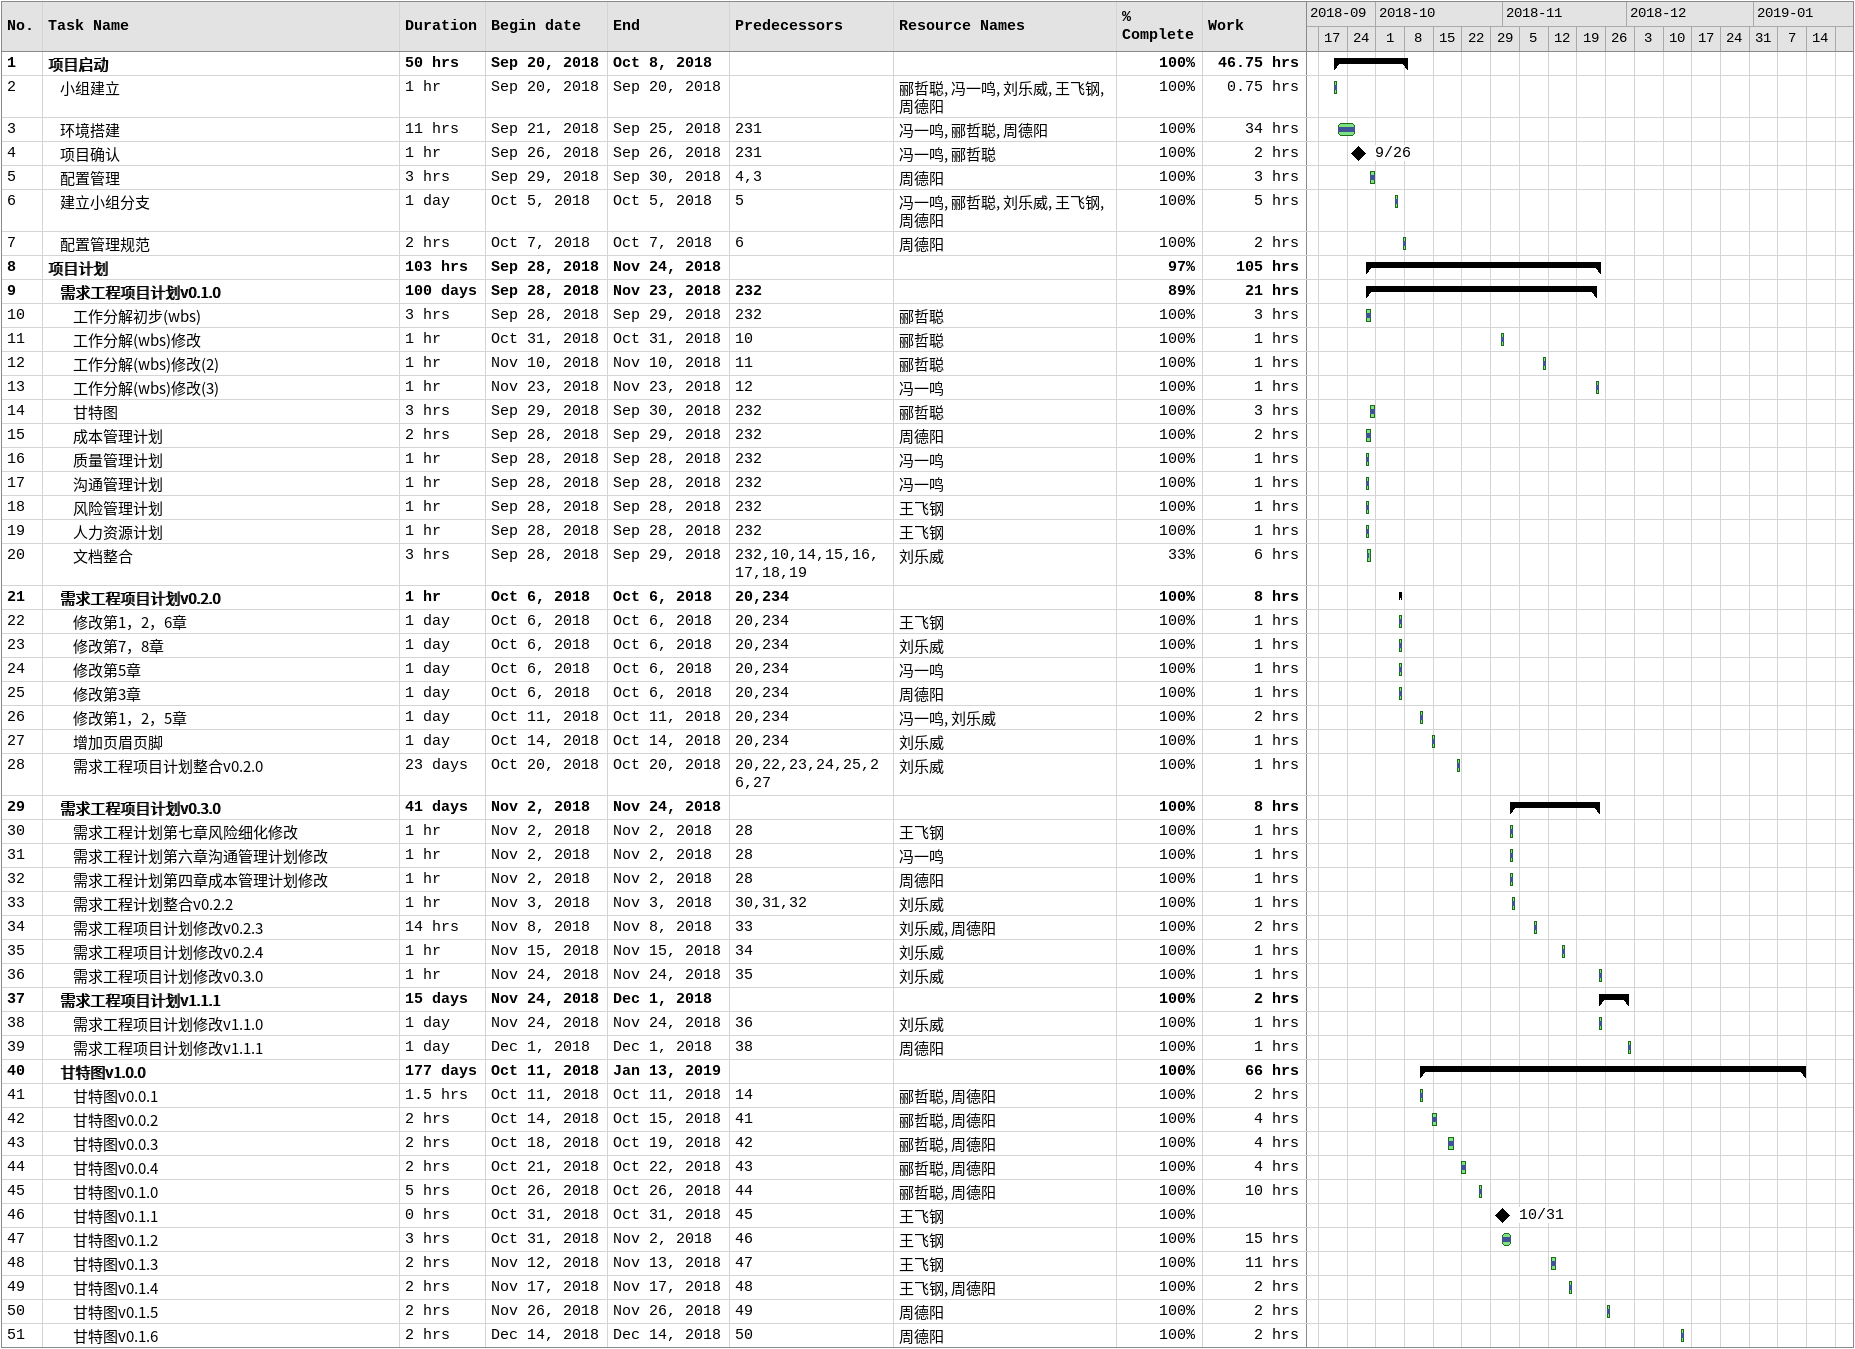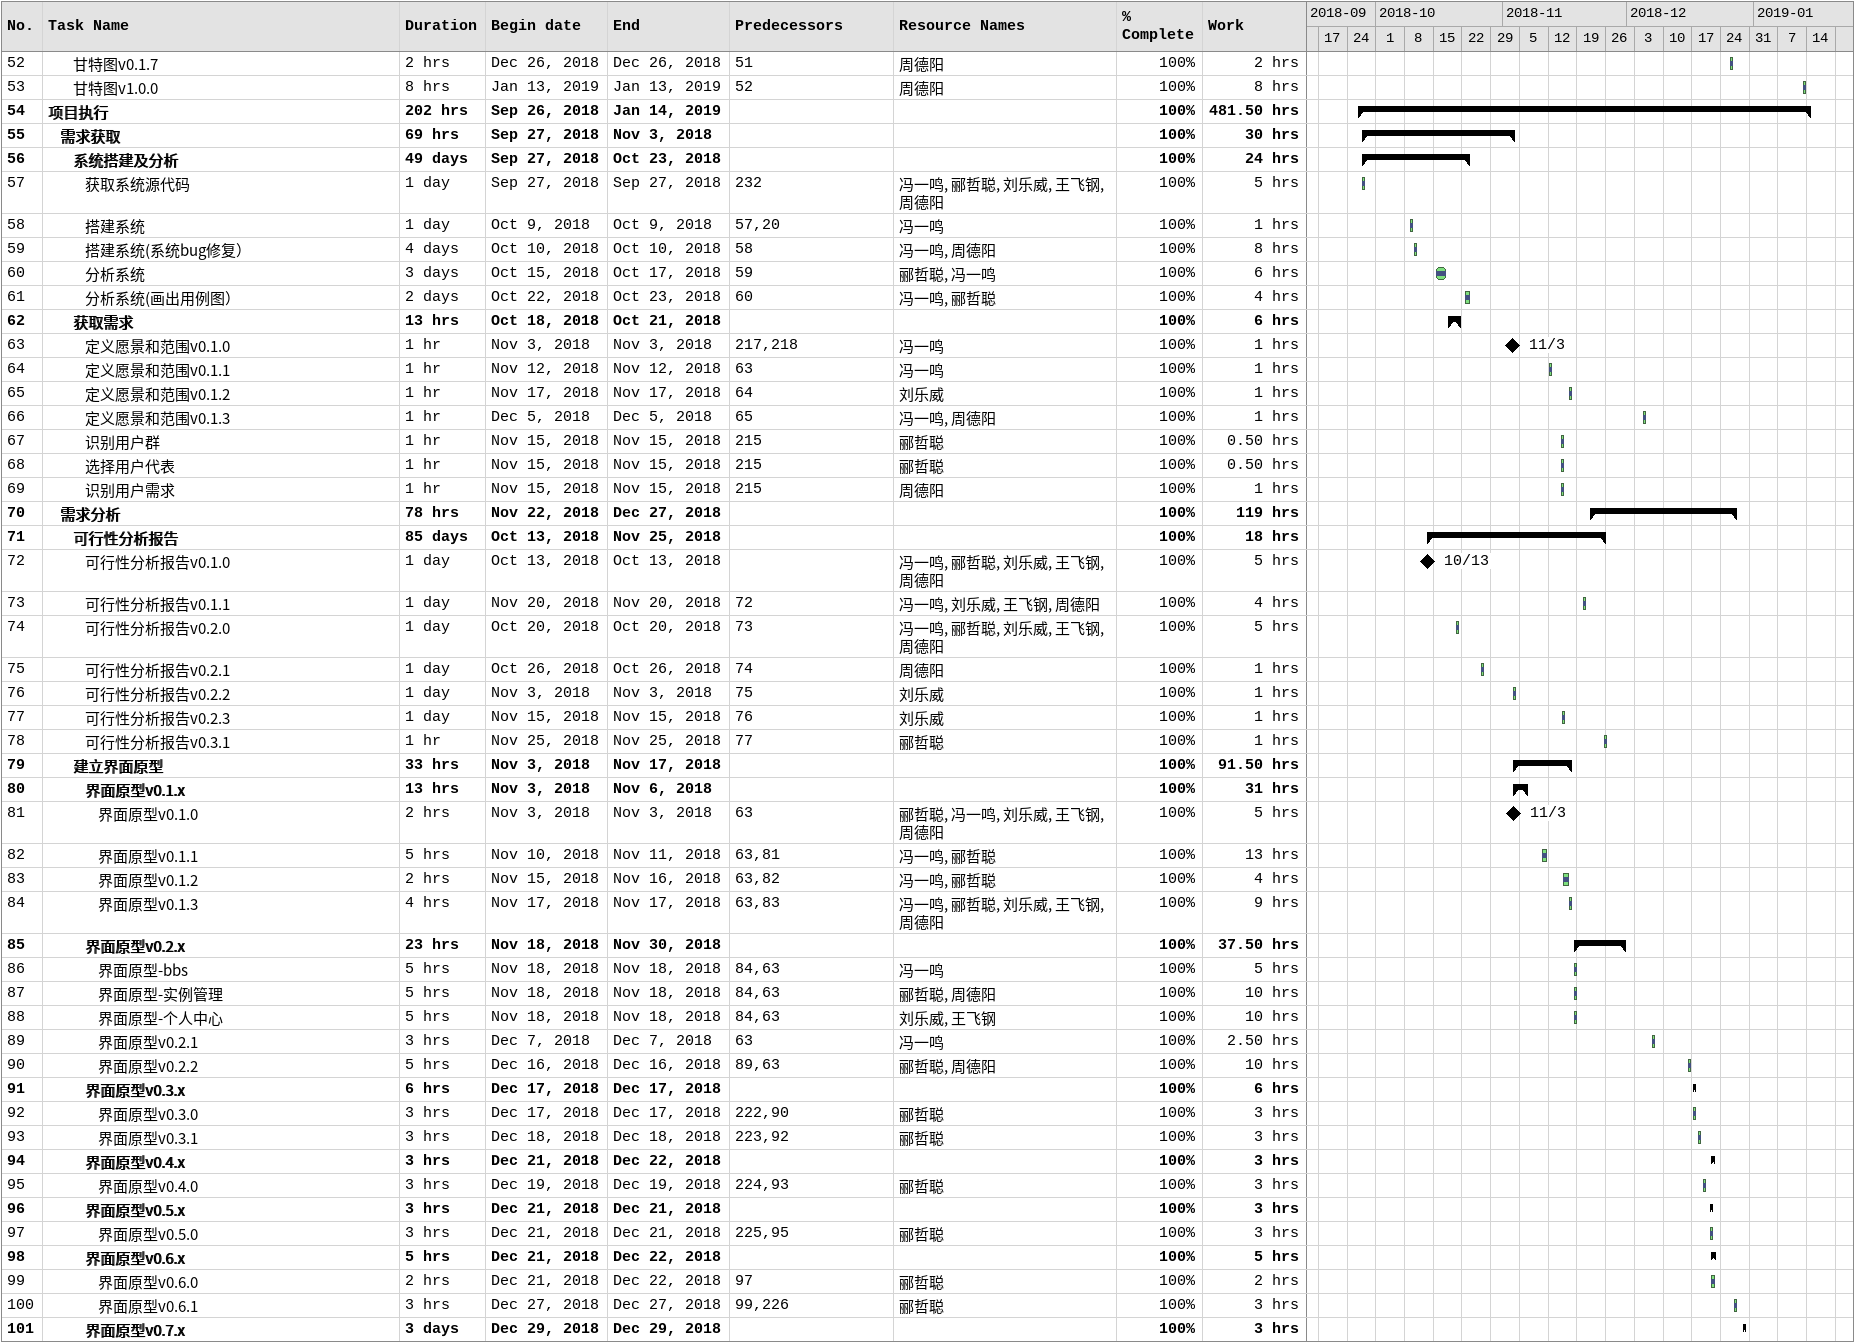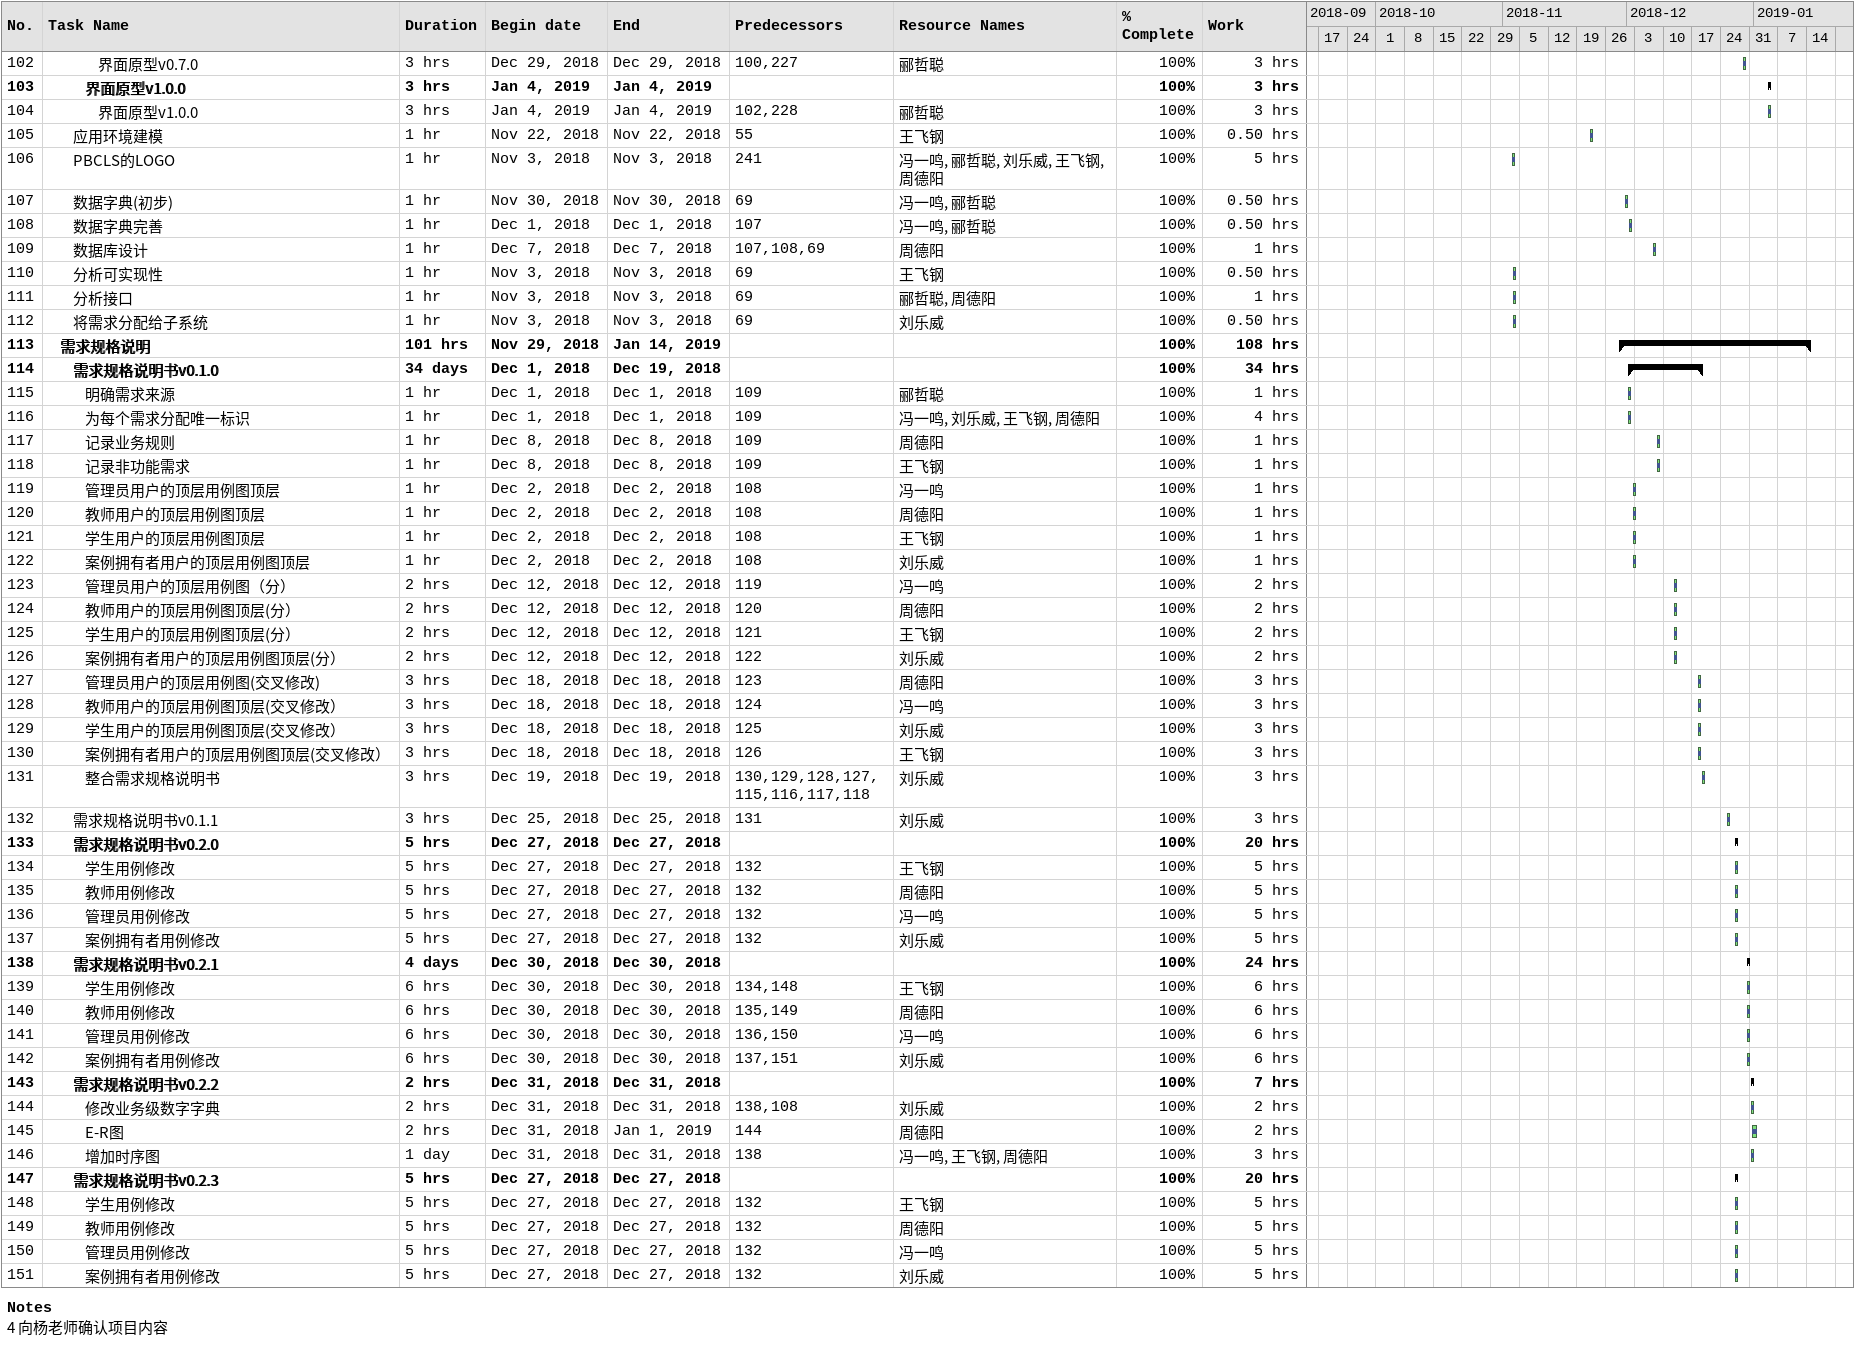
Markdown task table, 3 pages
| ID | Level | Task | Duration | Start | Finish | Predecessors | Resources | % complete | Work (h) |
|---|---|---|---|---|---|---|---|---|---|
| 1 | 1 | **项目启动** | 50h | 2018-09-20 | 2018-10-08 |  |  | 100 | 46.75 |
| 2 | 2 | 小组建立 | 1h | 2018-09-20 | 2018-09-20 |  | 郦哲聪, 冯一鸣, 刘乐威, 王飞钢, 周德阳 | 100 | 0.75 |
| 3 | 2 | 环境搭建 | 11h | 2018-09-21 | 2018-09-25 | 231 | 冯一鸣, 郦哲聪, 周德阳 | 100 | 34 |
| 4 | 2 | 项目确认 | 1h | 2018-09-26 | 2018-09-26 | 231 | 冯一鸣, 郦哲聪 | 100 | 2 |
| 5 | 2 | 配置管理 | 3h | 2018-09-29 | 2018-09-30 | 4, 3 | 周德阳 | 100 | 3 |
| 6 | 2 | 建立小组分支 | 1d | 2018-10-05 | 2018-10-05 | 5 | 冯一鸣, 郦哲聪, 刘乐威, 王飞钢, 周德阳 | 100 | 5 |
| 7 | 2 | 配置管理规范 | 2h | 2018-10-07 | 2018-10-07 | 6 | 周德阳 | 100 | 2 |
| 8 | 1 | **项目计划** | 103h | 2018-09-28 | 2018-11-24 |  |  | 97 | 105 |
| 9 | 2 | **需求工程项目计划v0.1.0** | 100d | 2018-09-28 | 2018-11-23 | 232 |  | 89 | 21 |
| 10 | 3 | 工作分解初步(wbs) | 3h | 2018-09-28 | 2018-09-29 | 232 | 郦哲聪 | 100 | 3 |
| 11 | 3 | 工作分解(wbs)修改 | 1h | 2018-10-31 | 2018-10-31 | 10 | 郦哲聪 | 100 | 1 |
| 12 | 3 | 工作分解(wbs)修改(2) | 1h | 2018-11-10 | 2018-11-10 | 11 | 郦哲聪 | 100 | 1 |
| 13 | 3 | 工作分解(wbs)修改(3) | 1h | 2018-11-23 | 2018-11-23 | 12 | 冯一鸣 | 100 | 1 |
| 14 | 3 | 甘特图 | 3h | 2018-09-29 | 2018-09-30 | 232 | 郦哲聪 | 100 | 3 |
| 15 | 3 | 成本管理计划 | 2h | 2018-09-28 | 2018-09-29 | 232 | 周德阳 | 100 | 2 |
| 16 | 3 | 质量管理计划 | 1h | 2018-09-28 | 2018-09-28 | 232 | 冯一鸣 | 100 | 1 |
| 17 | 3 | 沟通管理计划 | 1h | 2018-09-28 | 2018-09-28 | 232 | 冯一鸣 | 100 | 1 |
| 18 | 3 | 风险管理计划 | 1h | 2018-09-28 | 2018-09-28 | 232 | 王飞钢 | 100 | 1 |
| 19 | 3 | 人力资源计划 | 1h | 2018-09-28 | 2018-09-28 | 232 | 王飞钢 | 100 | 1 |
| 20 | 3 | 文档整合 | 3h | 2018-09-28 | 2018-09-29 | 232, 10, 14, 15, 16, 17, 18, 19 | 刘乐威 | 33 | 6 |
| 21 | 2 | **需求工程项目计划v0.2.0** | 1h | 2018-10-06 | 2018-10-06 | 20, 234 |  | 100 | 8 |
| 22 | 3 | 修改第1，2，6章 | 1d | 2018-10-06 | 2018-10-06 | 20, 234 | 王飞钢 | 100 | 1 |
| 23 | 3 | 修改第7，8章 | 1d | 2018-10-06 | 2018-10-06 | 20, 234 | 刘乐威 | 100 | 1 |
| 24 | 3 | 修改第5章 | 1d | 2018-10-06 | 2018-10-06 | 20, 234 | 冯一鸣 | 100 | 1 |
| 25 | 3 | 修改第3章 | 1d | 2018-10-06 | 2018-10-06 | 20, 234 | 周德阳 | 100 | 1 |
| 26 | 3 | 修改第1，2，5章 | 1d | 2018-10-11 | 2018-10-11 | 20, 234 | 冯一鸣, 刘乐威 | 100 | 2 |
| 27 | 3 | 增加页眉页脚 | 1d | 2018-10-14 | 2018-10-14 | 20, 234 | 刘乐威 | 100 | 1 |
| 28 | 3 | 需求工程项目计划整合v0.2.0 | 23d | 2018-10-20 | 2018-10-20 | 20, 22, 23, 24, 25, 26, 27 | 刘乐威 | 100 | 1 |
| 29 | 2 | **需求工程项目计划v0.3.0** | 41d | 2018-11-02 | 2018-11-24 |  |  | 100 | 8 |
| 30 | 3 | 需求工程计划第七章风险细化修改 | 1h | 2018-11-02 | 2018-11-02 | 28 | 王飞钢 | 100 | 1 |
| 31 | 3 | 需求工程计划第六章沟通管理计划修改 | 1h | 2018-11-02 | 2018-11-02 | 28 | 冯一鸣 | 100 | 1 |
| 32 | 3 | 需求工程计划第四章成本管理计划修改 | 1h | 2018-11-02 | 2018-11-02 | 28 | 周德阳 | 100 | 1 |
| 33 | 3 | 需求工程计划整合v0.2.2 | 1h | 2018-11-03 | 2018-11-03 | 30, 31, 32 | 刘乐威 | 100 | 1 |
| 34 | 3 | 需求工程项目计划修改v0.2.3 | 14h | 2018-11-08 | 2018-11-08 | 33 | 刘乐威, 周德阳 | 100 | 2 |
| 35 | 3 | 需求工程项目计划修改v0.2.4 | 1h | 2018-11-15 | 2018-11-15 | 34 | 刘乐威 | 100 | 1 |
| 36 | 3 | 需求工程项目计划修改v0.3.0 | 1h | 2018-11-24 | 2018-11-24 | 35 | 刘乐威 | 100 | 1 |
| 37 | 2 | **需求工程项目计划v1.1.1** | 15d | 2018-11-24 | 2018-12-01 |  |  | 100 | 2 |
| 38 | 3 | 需求工程项目计划修改v1.1.0 | 1d | 2018-11-24 | 2018-11-24 | 36 | 刘乐威 | 100 | 1 |
| 39 | 3 | 需求工程项目计划修改v1.1.1 | 1d | 2018-12-01 | 2018-12-01 | 38 | 周德阳 | 100 | 1 |
| 40 | 2 | **甘特图v1.0.0** | 177d | 2018-10-11 | 2019-01-13 |  |  | 100 | 66 |
| 41 | 3 | 甘特图v0.0.1 | 1.5h | 2018-10-11 | 2018-10-11 | 14 | 郦哲聪, 周德阳 | 100 | 2 |
| 42 | 3 | 甘特图v0.0.2 | 2h | 2018-10-14 | 2018-10-15 | 41 | 郦哲聪, 周德阳 | 100 | 4 |
| 43 | 3 | 甘特图v0.0.3 | 2h | 2018-10-18 | 2018-10-19 | 42 | 郦哲聪, 周德阳 | 100 | 4 |
| 44 | 3 | 甘特图v0.0.4 | 2h | 2018-10-21 | 2018-10-22 | 43 | 郦哲聪, 周德阳 | 100 | 4 |
| 45 | 3 | 甘特图v0.1.0 | 5h | 2018-10-26 | 2018-10-26 | 44 | 郦哲聪, 周德阳 | 100 | 10 |
| 46 | 3 | 甘特图v0.1.1 | 0h | 2018-10-31 | 2018-10-31 | 45 | 王飞钢 | 100 |  |
| 47 | 3 | 甘特图v0.1.2 | 3h | 2018-10-31 | 2018-11-02 | 46 | 王飞钢 | 100 | 15 |
| 48 | 3 | 甘特图v0.1.3 | 2h | 2018-11-12 | 2018-11-13 | 47 | 王飞钢 | 100 | 11 |
| 49 | 3 | 甘特图v0.1.4 | 2h | 2018-11-17 | 2018-11-17 | 48 | 王飞钢, 周德阳 | 100 | 2 |
| 50 | 3 | 甘特图v0.1.5 | 2h | 2018-11-26 | 2018-11-26 | 49 | 周德阳 | 100 | 2 |
| 51 | 3 | 甘特图v0.1.6 | 2h | 2018-12-14 | 2018-12-14 | 50 | 周德阳 | 100 | 2 |
| 52 | 3 | 甘特图v0.1.7 | 2h | 2018-12-26 | 2018-12-26 | 51 | 周德阳 | 100 | 2 |
| 53 | 3 | 甘特图v1.0.0 | 8h | 2019-01-13 | 2019-01-13 | 52 | 周德阳 | 100 | 8 |
| 54 | 1 | **项目执行** | 202h | 2018-09-26 | 2019-01-14 |  |  | 100 | 481.50 |
| 55 | 2 | **需求获取** | 69h | 2018-09-27 | 2018-11-03 |  |  | 100 | 30 |
| 56 | 3 | **系统搭建及分析** | 49d | 2018-09-27 | 2018-10-23 |  |  | 100 | 24 |
| 57 | 4 | 获取系统源代码 | 1d | 2018-09-27 | 2018-09-27 | 232 | 冯一鸣, 郦哲聪, 刘乐威, 王飞钢, 周德阳 | 100 | 5 |
| 58 | 4 | 搭建系统 | 1d | 2018-10-09 | 2018-10-09 | 57, 20 | 冯一鸣 | 100 | 1 |
| 59 | 4 | 搭建系统(系统bug修复） | 4d | 2018-10-10 | 2018-10-10 | 58 | 冯一鸣, 周德阳 | 100 | 8 |
| 60 | 4 | 分析系统 | 3d | 2018-10-15 | 2018-10-17 | 59 | 郦哲聪, 冯一鸣 | 100 | 6 |
| 61 | 4 | 分析系统(画出用例图） | 2d | 2018-10-22 | 2018-10-23 | 60 | 冯一鸣, 郦哲聪 | 100 | 4 |
| 62 | 3 | **获取需求** | 13h | 2018-10-18 | 2018-10-21 |  |  | 100 | 6 |
| 63 | 4 | 定义愿景和范围v0.1.0 | 1h | 2018-11-03 | 2018-11-03 | 217, 218 | 冯一鸣 | 100 | 1 |
| 64 | 4 | 定义愿景和范围v0.1.1 | 1h | 2018-11-12 | 2018-11-12 | 63 | 冯一鸣 | 100 | 1 |
| 65 | 4 | 定义愿景和范围v0.1.2 | 1h | 2018-11-17 | 2018-11-17 | 64 | 刘乐威 | 100 | 1 |
| 66 | 4 | 定义愿景和范围v0.1.3 | 1h | 2018-12-05 | 2018-12-05 | 65 | 冯一鸣, 周德阳 | 100 | 1 |
| 67 | 4 | 识别用户群 | 1h | 2018-11-15 | 2018-11-15 | 215 | 郦哲聪 | 100 | 0.50 |
| 68 | 4 | 选择用户代表 | 1h | 2018-11-15 | 2018-11-15 | 215 | 郦哲聪 | 100 | 0.50 |
| 69 | 4 | 识别用户需求 | 1h | 2018-11-15 | 2018-11-15 | 215 | 周德阳 | 100 | 1 |
| 70 | 2 | **需求分析** | 78h | 2018-11-22 | 2018-12-27 |  |  | 100 | 119 |
| 71 | 3 | **可行性分析报告** | 85d | 2018-10-13 | 2018-11-25 |  |  | 100 | 18 |
| 72 | 4 | 可行性分析报告v0.1.0 | 1d | 2018-10-13 | 2018-10-13 |  | 冯一鸣, 郦哲聪, 刘乐威, 王飞钢, 周德阳 | 100 | 5 |
| 73 | 4 | 可行性分析报告v0.1.1 | 1d | 2018-11-20 | 2018-11-20 | 72 | 冯一鸣, 刘乐威, 王飞钢, 周德阳 | 100 | 4 |
| 74 | 4 | 可行性分析报告v0.2.0 | 1d | 2018-10-20 | 2018-10-20 | 73 | 冯一鸣, 郦哲聪, 刘乐威, 王飞钢, 周德阳 | 100 | 5 |
| 75 | 4 | 可行性分析报告v0.2.1 | 1d | 2018-10-26 | 2018-10-26 | 74 | 周德阳 | 100 | 1 |
| 76 | 4 | 可行性分析报告v0.2.2 | 1d | 2018-11-03 | 2018-11-03 | 75 | 刘乐威 | 100 | 1 |
| 77 | 4 | 可行性分析报告v0.2.3 | 1d | 2018-11-15 | 2018-11-15 | 76 | 刘乐威 | 100 | 1 |
| 78 | 4 | 可行性分析报告v0.3.1 | 1h | 2018-11-25 | 2018-11-25 | 77 | 郦哲聪 | 100 | 1 |
| 79 | 3 | **建立界面原型** | 33h | 2018-11-03 | 2018-11-17 |  |  | 100 | 91.50 |
| 80 | 4 | **界面原型v0.1.x** | 13h | 2018-11-03 | 2018-11-06 |  |  | 100 | 31 |
| 81 | 5 | 界面原型v0.1.0 | 2h | 2018-11-03 | 2018-11-03 | 63 | 郦哲聪, 冯一鸣, 刘乐威, 王飞钢, 周德阳 | 100 | 5 |
| 82 | 5 | 界面原型v0.1.1 | 5h | 2018-11-10 | 2018-11-11 | 63, 81 | 冯一鸣, 郦哲聪 | 100 | 13 |
| 83 | 5 | 界面原型v0.1.2 | 2h | 2018-11-15 | 2018-11-16 | 63, 82 | 冯一鸣, 郦哲聪 | 100 | 4 |
| 84 | 5 | 界面原型v0.1.3 | 4h | 2018-11-17 | 2018-11-17 | 63, 83 | 冯一鸣, 郦哲聪, 刘乐威, 王飞钢, 周德阳 | 100 | 9 |
| 85 | 4 | **界面原型v0.2.x** | 23h | 2018-11-18 | 2018-11-30 |  |  | 100 | 37.50 |
| 86 | 5 | 界面原型-bbs | 5h | 2018-11-18 | 2018-11-18 | 84, 63 | 冯一鸣 | 100 | 5 |
| 87 | 5 | 界面原型-实例管理 | 5h | 2018-11-18 | 2018-11-18 | 84, 63 | 郦哲聪, 周德阳 | 100 | 10 |
| 88 | 5 | 界面原型-个人中心 | 5h | 2018-11-18 | 2018-11-18 | 84, 63 | 刘乐威, 王飞钢 | 100 | 10 |
| 89 | 5 | 界面原型v0.2.1 | 3h | 2018-12-07 | 2018-12-07 | 63 | 冯一鸣 | 100 | 2.50 |
| 90 | 5 | 界面原型v0.2.2 | 5h | 2018-12-16 | 2018-12-16 | 89, 63 | 郦哲聪, 周德阳 | 100 | 10 |
| 91 | 4 | **界面原型v0.3.x** | 6h | 2018-12-17 | 2018-12-17 |  |  | 100 | 6 |
| 92 | 5 | 界面原型v0.3.0 | 3h | 2018-12-17 | 2018-12-17 | 222, 90 | 郦哲聪 | 100 | 3 |
| 93 | 5 | 界面原型v0.3.1 | 3h | 2018-12-18 | 2018-12-18 | 223, 92 | 郦哲聪 | 100 | 3 |
| 94 | 4 | **界面原型v0.4.x** | 3h | 2018-12-21 | 2018-12-22 |  |  | 100 | 3 |
| 95 | 5 | 界面原型v0.4.0 | 3h | 2018-12-19 | 2018-12-19 | 224, 93 | 郦哲聪 | 100 | 3 |
| 96 | 4 | **界面原型v0.5.x** | 3h | 2018-12-21 | 2018-12-21 |  |  | 100 | 3 |
| 97 | 5 | 界面原型v0.5.0 | 3h | 2018-12-21 | 2018-12-21 | 225, 95 | 郦哲聪 | 100 | 3 |
| 98 | 4 | **界面原型v0.6.x** | 5h | 2018-12-21 | 2018-12-22 |  |  | 100 | 5 |
| 99 | 5 | 界面原型v0.6.0 | 2h | 2018-12-21 | 2018-12-22 | 97 | 郦哲聪 | 100 | 2 |
| 100 | 5 | 界面原型v0.6.1 | 3h | 2018-12-27 | 2018-12-27 | 99, 226 | 郦哲聪 | 100 | 3 |
| 101 | 4 | **界面原型v0.7.x** | 3d | 2018-12-29 | 2018-12-29 |  |  | 100 | 3 |
| 102 | 5 | 界面原型v0.7.0 | 3h | 2018-12-29 | 2018-12-29 | 100, 227 | 郦哲聪 | 100 | 3 |
| 103 | 4 | **界面原型v1.0.0** | 3h | 2019-01-04 | 2019-01-04 |  |  | 100 | 3 |
| 104 | 5 | 界面原型v1.0.0 | 3h | 2019-01-04 | 2019-01-04 | 102, 228 | 郦哲聪 | 100 | 3 |
| 105 | 3 | 应用环境建模 | 1h | 2018-11-22 | 2018-11-22 | 55 | 王飞钢 | 100 | 0.50 |
| 106 | 3 | PBCLS的LOGO | 1h | 2018-11-03 | 2018-11-03 | 241 | 冯一鸣, 郦哲聪, 刘乐威, 王飞钢, 周德阳 | 100 | 5 |
| 107 | 3 | 数据字典(初步) | 1h | 2018-11-30 | 2018-11-30 | 69 | 冯一鸣, 郦哲聪 | 100 | 0.50 |
| 108 | 3 | 数据字典完善 | 1h | 2018-12-01 | 2018-12-01 | 107 | 冯一鸣, 郦哲聪 | 100 | 0.50 |
| 109 | 3 | 数据库设计 | 1h | 2018-12-07 | 2018-12-07 | 107, 108, 69 | 周德阳 | 100 | 1 |
| 110 | 3 | 分析可实现性 | 1h | 2018-11-03 | 2018-11-03 | 69 | 王飞钢 | 100 | 0.50 |
| 111 | 3 | 分析接口 | 1h | 2018-11-03 | 2018-11-03 | 69 | 郦哲聪, 周德阳 | 100 | 1 |
| 112 | 3 | 将需求分配给子系统 | 1h | 2018-11-03 | 2018-11-03 | 69 | 刘乐威 | 100 | 0.50 |
| 113 | 2 | **需求规格说明** | 101h | 2018-11-29 | 2019-01-14 |  |  | 100 | 108 |
| 114 | 3 | **需求规格说明书v0.1.0** | 34d | 2018-12-01 | 2018-12-19 |  |  | 100 | 34 |
| 115 | 4 | 明确需求来源 | 1h | 2018-12-01 | 2018-12-01 | 109 | 郦哲聪 | 100 | 1 |
| 116 | 4 | 为每个需求分配唯一标识 | 1h | 2018-12-01 | 2018-12-01 | 109 | 冯一鸣, 刘乐威, 王飞钢, 周德阳 | 100 | 4 |
| 117 | 4 | 记录业务规则 | 1h | 2018-12-08 | 2018-12-08 | 109 | 周德阳 | 100 | 1 |
| 118 | 4 | 记录非功能需求 | 1h | 2018-12-08 | 2018-12-08 | 109 | 王飞钢 | 100 | 1 |
| 119 | 4 | 管理员用户的顶层用例图顶层 | 1h | 2018-12-02 | 2018-12-02 | 108 | 冯一鸣 | 100 | 1 |
| 120 | 4 | 教师用户的顶层用例图顶层 | 1h | 2018-12-02 | 2018-12-02 | 108 | 周德阳 | 100 | 1 |
| 121 | 4 | 学生用户的顶层用例图顶层 | 1h | 2018-12-02 | 2018-12-02 | 108 | 王飞钢 | 100 | 1 |
| 122 | 4 | 案例拥有者用户的顶层用例图顶层 | 1h | 2018-12-02 | 2018-12-02 | 108 | 刘乐威 | 100 | 1 |
| 123 | 4 | 管理员用户的顶层用例图（分） | 2h | 2018-12-12 | 2018-12-12 | 119 | 冯一鸣 | 100 | 2 |
| 124 | 4 | 教师用户的顶层用例图顶层(分） | 2h | 2018-12-12 | 2018-12-12 | 120 | 周德阳 | 100 | 2 |
| 125 | 4 | 学生用户的顶层用例图顶层(分） | 2h | 2018-12-12 | 2018-12-12 | 121 | 王飞钢 | 100 | 2 |
| 126 | 4 | 案例拥有者用户的顶层用例图顶层(分） | 2h | 2018-12-12 | 2018-12-12 | 122 | 刘乐威 | 100 | 2 |
| 127 | 4 | 管理员用户的顶层用例图(交叉修改) | 3h | 2018-12-18 | 2018-12-18 | 123 | 周德阳 | 100 | 3 |
| 128 | 4 | 教师用户的顶层用例图顶层(交叉修改） | 3h | 2018-12-18 | 2018-12-18 | 124 | 冯一鸣 | 100 | 3 |
| 129 | 4 | 学生用户的顶层用例图顶层(交叉修改） | 3h | 2018-12-18 | 2018-12-18 | 125 | 刘乐威 | 100 | 3 |
| 130 | 4 | 案例拥有者用户的顶层用例图顶层(交叉修改） | 3h | 2018-12-18 | 2018-12-18 | 126 | 王飞钢 | 100 | 3 |
| 131 | 4 | 整合需求规格说明书 | 3h | 2018-12-19 | 2018-12-19 | 130, 129, 128, 127, 115, 116, 117, 118 | 刘乐威 | 100 | 3 |
| 132 | 3 | 需求规格说明书v0.1.1 | 3h | 2018-12-25 | 2018-12-25 | 131 | 刘乐威 | 100 | 3 |
| 133 | 3 | **需求规格说明书v0.2.0** | 5h | 2018-12-27 | 2018-12-27 |  |  | 100 | 20 |
| 134 | 4 | 学生用例修改 | 5h | 2018-12-27 | 2018-12-27 | 132 | 王飞钢 | 100 | 5 |
| 135 | 4 | 教师用例修改 | 5h | 2018-12-27 | 2018-12-27 | 132 | 周德阳 | 100 | 5 |
| 136 | 4 | 管理员用例修改 | 5h | 2018-12-27 | 2018-12-27 | 132 | 冯一鸣 | 100 | 5 |
| 137 | 4 | 案例拥有者用例修改 | 5h | 2018-12-27 | 2018-12-27 | 132 | 刘乐威 | 100 | 5 |
| 138 | 3 | **需求规格说明书v0.2.1** | 4d | 2018-12-30 | 2018-12-30 |  |  | 100 | 24 |
| 139 | 4 | 学生用例修改 | 6h | 2018-12-30 | 2018-12-30 | 134, 148 | 王飞钢 | 100 | 6 |
| 140 | 4 | 教师用例修改 | 6h | 2018-12-30 | 2018-12-30 | 135, 149 | 周德阳 | 100 | 6 |
| 141 | 4 | 管理员用例修改 | 6h | 2018-12-30 | 2018-12-30 | 136, 150 | 冯一鸣 | 100 | 6 |
| 142 | 4 | 案例拥有者用例修改 | 6h | 2018-12-30 | 2018-12-30 | 137, 151 | 刘乐威 | 100 | 6 |
| 143 | 3 | **需求规格说明书v0.2.2** | 2h | 2018-12-31 | 2018-12-31 |  |  | 100 | 7 |
| 144 | 4 | 修改业务级数字字典 | 2h | 2018-12-31 | 2018-12-31 | 138, 108 | 刘乐威 | 100 | 2 |
| 145 | 4 | E-R图 | 2h | 2018-12-31 | 2019-01-01 | 144 | 周德阳 | 100 | 2 |
| 146 | 4 | 增加时序图 | 1d | 2018-12-31 | 2018-12-31 | 138 | 冯一鸣, 王飞钢, 周德阳 | 100 | 3 |
| 147 | 3 | **需求规格说明书v0.2.3** | 5h | 2018-12-27 | 2018-12-27 |  |  | 100 | 20 |
| 148 | 4 | 学生用例修改 | 5h | 2018-12-27 | 2018-12-27 | 132 | 王飞钢 | 100 | 5 |
| 149 | 4 | 教师用例修改 | 5h | 2018-12-27 | 2018-12-27 | 132 | 周德阳 | 100 | 5 |
| 150 | 4 | 管理员用例修改 | 5h | 2018-12-27 | 2018-12-27 | 132 | 冯一鸣 | 100 | 5 |
| 151 | 4 | 案例拥有者用例修改 | 5h | 2018-12-27 | 2018-12-27 | 132 | 刘乐威 | 100 | 5 |

Notes
- 4: 向杨老师确认项目内容
